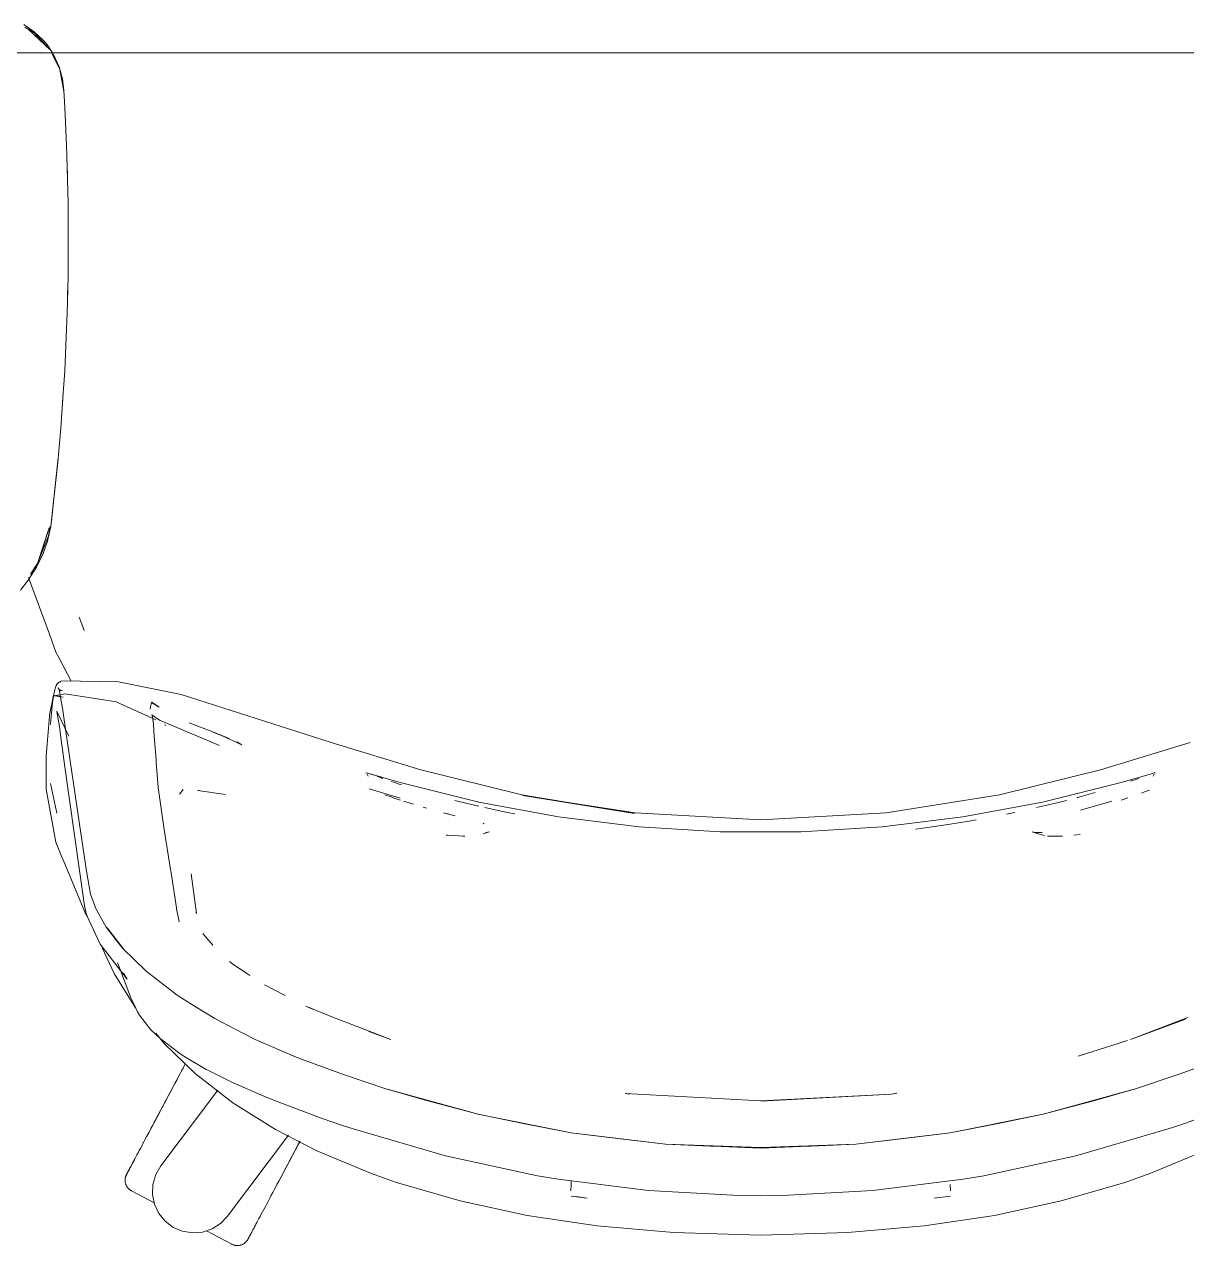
# Model space of a CAD drawing. Header units: millimetres. Extents: x 155927 to 317870, y -36033 to 97293.
# Drawn here: x 176672.1 to 177060.7, y 16508.6 to 16916.7 of the extents above; entities that cross this region are included whole.
import ezdxf

# ---------------------------------------------------------------- set-up
doc = ezdxf.new("R2010")
doc.units = ezdxf.units.MM
doc.header["$MEASUREMENT"] = 0
doc.layers.add('G-IMPT', color=8, linetype='CONTINUOUS', lineweight=9)
doc.layers.add('I-FURN', color=8, linetype='CONTINUOUS', lineweight=9)

msp = doc.modelspace()

# ---------------------------------------------------------------- linework, layer by layer
at = {"layer": 'G-IMPT'}
for p, q in [((176675.36, 16914.24), (176671.9, 16916.69)), ((176672.26, 16915.76), (176675.41, 16913.87)), ((176673.32, 16915.07), (176674.79, 16913.79)), ((176673.32, 16915.07), (176680.71, 16908.16)), ((176674.95, 16913.65), (176678.48, 16910.57)), ((176678.4, 16911.38), (176675.36, 16914.24)), ((176675.41, 16913.87), (176680.71, 16908.16)), ((176678.4, 16911.38), (176679.54, 16910.05)), ((176680.71, 16908.16), (176678.48, 16910.57)), ((176681.49, 16907.2), (176679.54, 16910.05)), ((176681.82, 16905.93), (176681.19, 16907.2)), ((176681.74, 16906.83), (176683.73, 16902.51)), ((176681.82, 16905.93), (176683.92, 16901.67)), ((176684.79, 16898.55), (176683.73, 16902.51)), ((176683.92, 16901.67), (176685.29, 16894.32)), ((176685.29, 16894.55), (176684.79, 16898.55)), ((176685.57, 16888.88), (176685.29, 16894.55)), ((176685.57, 16888.88), (176686.19, 16876.32)), ((176686.31, 16872.78), (176686.19, 16876.32)), ((176686.69, 16857.11), (176686.31, 16872.78)), ((176686.37, 16869.38), (176686.52, 16866.05)), ((176686.52, 16863.83), (176686.52, 16866.05)), ((176686.69, 16857.11), (176686.74, 16852.6)), ((176686.74, 16852.6), (176686.74, 16837.88)), ((176686.66, 16832.41), (176686.74, 16837.88)), ((176686.66, 16832.41), (176686.37, 16820.1)), ((176686.53, 16825.63), (176686.53, 16827.71)), ((176686.45, 16823.98), (176686.53, 16825.63)), ((176686.08, 16812.23), (176686.37, 16820.1)), ((176686.08, 16812.23), (176685.54, 16800.92)), ((176684.98, 16792.05), (176685.54, 16800.92)), ((176684.98, 16792.05), (176684.25, 16781.76)), ((176684.84, 16790.01), (176684.71, 16788.59)), ((176684.84, 16790.01), (176684.93, 16791.91)), ((176683.26, 16770.36), (176684.25, 16781.76)), ((176680.91, 16748.93), (176683.37, 16771.88)), ((176680.91, 16748.93), (176683.26, 16770.36)), ((176683.37, 16771.88), (176681.24, 16751.74)), ((176680.91, 16748.93), (176679.75, 16743.97)), ((176680.69, 16748.85), (176680.12, 16745.8)), ((176680.91, 16748.93), (176681.24, 16751.74)), ((176676.51, 16736.57), (176680.33, 16748.43)), ((176680.12, 16745.8), (176676.51, 16736.57)), ((176677.41, 16739.28), (176680.33, 16748.43)), ((176678.31, 16739.83), (176679.75, 16743.97)), ((176676.51, 16736.57), (176674.09, 16733)), ((176676.12, 16735.25), (176678.31, 16739.83)), ((176676.51, 16736.57), (176677.41, 16739.28)), ((176676.12, 16735.25), (176673.39, 16730.93)), ((176670.76, 16727.62), (176673.39, 16730.93)), ((176673.5, 16731.82), (176680.45, 16712.88)), ((176692.04, 16714.19), (176690.41, 16718.65)), ((176690.41, 16718.65), (176691.79, 16714.77)), ((176680.45, 16712.88), (176682.64, 16706.91)), ((176692.04, 16714.19), (176691.79, 16714.77)), ((176683.56, 16705.15), (176682.64, 16706.91)), ((176687.71, 16697.25), (176683.56, 16705.15)), ((176682.67, 16695.79), (176682.11, 16693.93)), ((176682.67, 16695.79), (176682.99, 16696.33)), ((176682.99, 16696.33), (176683.48, 16696.71)), ((176684.52, 16697.31), (176683.48, 16696.71)), ((176684.1, 16696.83), (176683.48, 16696.71)), ((176683.48, 16696.71), (176683.56, 16696.73)), ((176684.1, 16696.83), (176683.56, 16696.73)), ((176703.5, 16696.93), (176684.52, 16697.31)), ((176703.5, 16696.93), (176724.46, 16692.73)), ((176681.32, 16690.24), (176681.76, 16692.56)), ((176681.58, 16690.65), (176682.11, 16693.93)), ((176685.04, 16691.84), (176681.76, 16692.56)), ((176682.18, 16692.33), (176685.76, 16693.01)), ((176685.04, 16691.84), (176682.18, 16692.33)), ((176683.71, 16694.44), (176683.31, 16694.94)), ((176683.87, 16693.85), (176683.31, 16694.94)), ((176683.87, 16693.85), (176683.7, 16694.47)), ((176683.7, 16694.47), (176684.81, 16688.2)), ((176683.71, 16694.44), (176684.25, 16694.12)), ((176684.75, 16694.04), (176684.25, 16694.12)), ((176702.8, 16690.3), (176685.76, 16693.01)), ((176774.7, 16676.74), (176724.46, 16692.73)), ((176680.51, 16685.99), (176681.32, 16690.24)), ((176681.5, 16690.04), (176680.99, 16685.35)), ((176681.58, 16690.65), (176681.5, 16690.04)), ((176684.81, 16688.2), (176685.92, 16680.35)), ((176702.8, 16690.3), (176715.98, 16684.31)), ((176714.16, 16687.87), (176714.33, 16689.22)), ((176714.33, 16689.22), (176714.61, 16690.09)), ((176714.63, 16690.16), (176714.61, 16690.09)), ((176717.09, 16688.57), (176714.61, 16690.09)), ((176714.61, 16690.09), (176717.08, 16688.61)), ((176714.63, 16690.16), (176717.09, 16688.57)), ((176680.47, 16685.52), (176679.66, 16676.2)), ((176680.47, 16685.52), (176680.51, 16685.99)), ((176680.99, 16685.35), (176680.77, 16682.76)), ((176682.9, 16687.23), (176686.89, 16678.82)), ((176682.9, 16687.23), (176683.05, 16686.36)), ((176683.88, 16681.34), (176683.05, 16686.36)), ((176714.92, 16685.23), (176714.63, 16685.95)), ((176714.63, 16685.95), (176717.3, 16684.19)), ((176714.92, 16685.23), (176714.93, 16685.22)), ((176715.22, 16682.84), (176714.93, 16685.22)), ((176717.3, 16684.19), (176737.28, 16675.76)), ((176735.64, 16680.05), (176727.17, 16683.31)), ((176683.88, 16681.34), (176684.09, 16680.04)), ((176685.53, 16669.38), (176684.09, 16680.04)), ((176685.92, 16680.35), (176690.48, 16649.47)), ((176715.22, 16682.84), (176715.23, 16682.76)), ((176715.52, 16678.88), (176715.23, 16682.76)), ((176719.02, 16682.74), (176719.29, 16682.3)), ((176740.54, 16678.04), (176735.44, 16680.06)), ((176735.44, 16680.06), (176740.56, 16678.03)), ((176735.64, 16680.05), (176740.54, 16678.04)), ((176679.66, 16676.2), (176679.32, 16672.24)), ((176716.08, 16671.02), (176715.52, 16678.88)), ((176738.02, 16679.03), (176744.74, 16675.98)), ((176744.74, 16675.98), (176743.09, 16676.9)), ((176804.67, 16667.56), (176774.7, 16676.74)), ((177061.82, 16676.74), (177031.84, 16667.56)), ((176679.32, 16668.07), (176679.32, 16672.24)), ((176716.16, 16670.04), (176716.08, 16671.02)), ((176679.35, 16661.1), (176679.32, 16668.07)), ((176685.53, 16669.38), (176692.21, 16622.17)), ((176716.78, 16661.79), (176716.16, 16670.04)), ((176804.67, 16667.56), (176838.36, 16659.25)), ((176998.16, 16659.25), (177031.84, 16667.56)), ((176680.76, 16662.97), (176682.8, 16653.66)), ((176786.5, 16666.6), (176786.26, 16666.47)), ((176797.72, 16663.33), (176786.5, 16666.6)), ((176787.04, 16665.51), (176786.66, 16666.12)), ((176787.04, 16665.51), (176786.89, 16665.72)), ((176797.72, 16663.33), (176786.9, 16666.45)), ((176787.19, 16666.39), (176786.9, 16666.45)), ((176797.72, 16663.33), (176787.19, 16666.39)), ((176790.98, 16665.06), (176789.9, 16665.46)), ((176791.95, 16664.71), (176790.98, 16665.06)), ((176794.7, 16663.72), (176795.5, 16663.44)), ((176797.73, 16662.7), (176795.5, 16663.44)), ((176824.04, 16656.78), (176797.72, 16663.33)), ((177012.48, 16656.78), (177038.8, 16663.33)), ((177038.8, 16663.33), (177049.22, 16666.4)), ((177044, 16664.49), (177041.9, 16663.75)), ((177044, 16664.49), (177044.65, 16664.73)), ((177049.5, 16666.47), (177049.22, 16666.4)), ((177049.48, 16665.51), (177049.86, 16666.12)), ((177049.48, 16665.51), (177049.63, 16665.72)), ((177049.79, 16666.54), (177049.5, 16666.47)), ((177050.02, 16666.6), (177049.79, 16666.54)), ((177050.25, 16666.51), (177050.02, 16666.6)), ((176679.35, 16661.1), (176682.59, 16643.41)), ((176716.78, 16661.79), (176716.79, 16661.71)), ((176718.82, 16647.64), (176716.79, 16661.71)), ((176725.16, 16661.05), (176723.89, 16659.41)), ((176730.11, 16660.7), (176739.28, 16659.3)), ((176730.11, 16660.7), (176730.46, 16660.66)), ((176797.73, 16658.14), (176787.3, 16661.17)), ((176792.55, 16659.26), (176794.71, 16658.5)), ((176797.73, 16662.7), (176798.18, 16662.55)), ((176838.36, 16659.25), (176876.1, 16652.99)), ((176876.27, 16653.25), (176838.74, 16658.98)), ((176876.1, 16652.99), (176838.74, 16658.98)), ((176998.16, 16659.25), (176960.25, 16653.25)), ((177025.37, 16658.64), (177029.37, 16659.75)), ((177029.37, 16659.75), (177030.06, 16659.96)), ((177046.55, 16660.21), (177045.54, 16659.83)), ((177046.55, 16660.21), (177048.21, 16660.82)), ((176795.43, 16658.25), (176794.71, 16658.5)), ((176795.43, 16658.25), (176797.73, 16657.48)), ((176798.86, 16657.1), (176799.65, 16656.85)), ((176799.65, 16656.85), (176802.14, 16656.06)), ((176805.43, 16655.07), (176806.55, 16654.74)), ((176817.31, 16657.02), (176816.02, 16657.36)), ((176824.06, 16655.46), (176817.31, 16657.02)), ((176824.04, 16656.78), (176850.71, 16651.85)), ((176833.45, 16653.3), (176826.03, 16655.01)), ((177012.48, 16656.78), (176985.81, 16651.85)), ((177010.49, 16655.01), (177012.46, 16655.46)), ((177019.21, 16657.02), (177012.46, 16655.46)), ((177019.21, 16657.02), (177020.51, 16657.35)), ((177024.23, 16658.32), (177024.05, 16658.27)), ((177025.37, 16658.64), (177024.23, 16658.32)), ((177035.7, 16657.05), (177025.23, 16654.12)), ((177038.79, 16657.49), (177041, 16658.22)), ((176682.8, 16653.66), (176682.96, 16653.09)), ((176812.23, 16653.16), (176816.09, 16652.17)), ((176812.23, 16653.16), (176813.75, 16652.77)), ((176836.08, 16652.83), (176833.45, 16653.3)), ((176850.71, 16651.85), (176877.63, 16648.55)), ((176876.27, 16653.25), (176918.26, 16650.89)), ((176960.25, 16653.25), (176918.26, 16650.89)), ((176985.81, 16651.85), (176958.89, 16648.55)), ((176990.34, 16650.88), (176987.43, 16650.33)), ((177000.44, 16652.81), (177003.26, 16653.35)), ((176690.48, 16649.47), (176692.87, 16633.71)), ((176718.82, 16647.64), (176720.93, 16634.29)), ((176825.85, 16649.57), (176825.44, 16649.7)), ((176827.45, 16646.9), (176825.5, 16646.21)), ((176827.45, 16646.9), (176826.4, 16646.68)), ((176904.7, 16646.9), (176877.63, 16648.55)), ((176931.82, 16646.9), (176904.7, 16646.9)), ((176931.82, 16646.9), (176958.89, 16648.55)), ((176971.66, 16647.94), (176970, 16647.75)), ((176980.18, 16649.23), (176971.66, 16647.94)), ((176980.18, 16649.23), (176985.81, 16650.08)), ((176985.81, 16650.08), (176987.43, 16650.33)), ((177010.12, 16646.68), (177009.07, 16646.9)), ((177009.07, 16646.9), (177011.02, 16646.21)), ((177010.12, 16646.68), (177012.42, 16646.65)), ((177012.28, 16646.64), (177012.42, 16646.65)), ((176682.59, 16643.41), (176684.18, 16639.55)), ((176813.58, 16645.74), (176813.1, 16645.78)), ((176817.28, 16645.47), (176813.58, 16645.74)), ((176817.28, 16645.47), (176818.66, 16645.37)), ((176819.36, 16645.36), (176818.66, 16645.37)), ((177011.02, 16646.21), (177013.18, 16645.61)), ((177014.13, 16645.36), (177019.18, 16645.45)), ((177014.13, 16645.36), (177016.91, 16645.36)), ((177019.18, 16645.45), (177016.91, 16645.36)), ((177022.98, 16645.76), (177025.07, 16645.97)), ((176685.57, 16636.18), (176684.18, 16639.55)), ((176692.37, 16619.73), (176685.57, 16636.18)), ((176720.93, 16634.29), (176721.01, 16633.78)), ((176694.17, 16626.03), (176692.87, 16633.71)), ((176721.11, 16633.17), (176721.01, 16633.78)), ((176721.11, 16633.17), (176722.91, 16621.44)), ((176727.79, 16632.87), (176729.57, 16619.51)), ((176692.21, 16622.17), (176692.85, 16619.17)), ((176694.17, 16626.03), (176695.92, 16621.24)), ((176693.14, 16618.56), (176692.37, 16619.73)), ((176694.42, 16615.81), (176692.85, 16619.17)), ((176696.14, 16620.82), (176695.92, 16621.24)), ((176699.43, 16614.99), (176696.14, 16620.82)), ((176722.91, 16621.44), (176722.98, 16620.98)), ((176723.4, 16618.99), (176722.98, 16620.98)), ((176723.86, 16616.83), (176723.4, 16618.99)), ((176729.57, 16619.51), (176729.42, 16619.98)), ((176694.42, 16615.81), (176697.46, 16609.29)), ((176699.43, 16614.99), (176704.84, 16608.02)), ((176705.15, 16607.81), (176699.75, 16614.76)), ((176699.75, 16614.76), (176702.34, 16611.38)), ((176705.15, 16607.81), (176702.34, 16611.38)), ((176735.07, 16609.01), (176731.73, 16612.92)), ((176706.4, 16597.58), (176697.46, 16609.29)), ((176698.13, 16608.1), (176702.11, 16599.47)), ((176712.75, 16600.29), (176704.84, 16608.02)), ((176703.17, 16603.24), (176707.68, 16591.33)), ((176741.7, 16602.74), (176740.6, 16603.49)), ((176741.7, 16602.74), (176746.83, 16599.24)), ((176702.11, 16599.47), (176709.23, 16588.02)), ((176706.4, 16597.58), (176705.24, 16599.61)), ((176712.75, 16600.29), (176723.18, 16592.26)), ((176746.83, 16599.24), (176747.41, 16598.85)), ((176752.31, 16595.71), (176759.28, 16592.17)), ((176708.75, 16589.1), (176707.68, 16591.33)), ((176723.44, 16592.1), (176723.18, 16592.26)), ((176729.54, 16588.21), (176723.44, 16592.1)), ((176709.93, 16586.67), (176708.75, 16589.1)), ((176710.54, 16585.53), (176709.93, 16586.67)), ((176710.54, 16585.53), (176714.4, 16580.67)), ((176729.54, 16588.21), (176735.76, 16584.45)), ((176775.47, 16584.82), (176766.14, 16588.54)), ((176766.14, 16588.54), (176768.39, 16587.54)), ((176742.56, 16580.88), (176735.76, 16584.45)), ((176777.2, 16584.15), (176775.47, 16584.82)), ((176794.64, 16577.44), (176777.2, 16584.15)), ((177041.88, 16577.44), (177060.28, 16584.26)), ((177041.88, 16577.44), (177059.32, 16584.15)), ((177059.32, 16584.15), (177061.05, 16584.82)), ((176714.4, 16580.67), (176717.43, 16577.77)), ((176718.85, 16576.1), (176715.98, 16579.61)), ((176717.43, 16577.77), (176723.56, 16573.06)), ((176742.56, 16580.88), (176749.28, 16577.49)), ((176763.51, 16571.31), (176749.28, 16577.49)), ((176794.64, 16577.44), (176787.21, 16580.16)), ((177024.4, 16571.91), (177040.89, 16577.16)), ((176718.85, 16576.1), (176729.14, 16566.14)), ((176723.56, 16573.06), (176724.85, 16572.19)), ((176732.85, 16567.46), (176724.85, 16572.19)), ((176778.39, 16565.85), (176763.51, 16571.31)), ((177024.4, 16571.91), (177027.84, 16572.99)), ((177073.01, 16571.31), (177058.13, 16565.85)), ((176741.74, 16556.34), (176729.14, 16566.14)), ((176733.44, 16567.15), (176732.85, 16567.46)), ((176733.44, 16567.15), (176741.46, 16563.15)), ((176778.39, 16565.85), (176793.3, 16560.85)), ((177043.22, 16560.85), (177058.13, 16565.85)), ((176741.9, 16562.93), (176741.46, 16563.15)), ((176741.9, 16562.93), (176752.86, 16558.16)), ((176823.8, 16552.46), (176793.3, 16560.85)), ((176806.56, 16557.11), (176793.39, 16560.89)), ((176823.8, 16552.46), (176793.39, 16560.89)), ((177012.72, 16552.46), (177043.13, 16560.89)), ((177012.72, 16552.46), (177043.22, 16560.85)), ((177029.96, 16557.11), (177043.13, 16560.89)), ((176752.86, 16558.16), (176756.54, 16556.68)), ((176806.56, 16557.11), (176823.8, 16552.46)), ((176918.26, 16556.96), (176872.92, 16559.46)), ((176872.92, 16559.46), (176874.53, 16559.23)), ((176872.98, 16559.5), (176873.23, 16559.46)), ((176874.53, 16559.23), (176873.23, 16559.46)), ((176918.26, 16556.9), (176961.99, 16559.23)), ((176918.26, 16556.96), (176961.99, 16559.23)), ((176961.99, 16559.23), (176963.77, 16559.49)), ((176961.99, 16559.23), (176963.29, 16559.46)), ((176963.54, 16559.5), (176963.29, 16559.46)), ((177029.96, 16557.11), (177012.72, 16552.46)), ((176756.04, 16547.36), (176741.74, 16556.34)), ((176771.61, 16551.08), (176756.54, 16556.68)), ((176771.61, 16551.08), (176778.43, 16548.74)), ((176782.04, 16547.55), (176778.43, 16548.74)), ((176854.93, 16546.29), (176823.69, 16552.5)), ((176823.69, 16552.5), (176854.85, 16546.29)), ((176823.8, 16552.46), (176838.82, 16549.38)), ((176854.93, 16546.29), (176838.82, 16549.38)), ((177012.72, 16552.46), (176981.59, 16546.29)), ((176981.59, 16546.29), (176997.7, 16549.38)), ((177012.72, 16552.46), (176981.67, 16546.29)), ((177012.72, 16552.46), (176997.7, 16549.38)), ((177054.48, 16547.55), (177058.09, 16548.74)), ((177065.02, 16551.15), (177058.09, 16548.74)), ((176769.81, 16540.27), (176756.04, 16547.36)), ((176782.04, 16547.55), (176812.86, 16538.6)), ((176886.44, 16542.46), (176854.85, 16546.29)), ((176870.41, 16544.34), (176854.93, 16546.29)), ((176886.48, 16542.5), (176854.93, 16546.29)), ((176950.04, 16542.5), (176981.59, 16546.29)), ((176950.08, 16542.46), (176981.67, 16546.29)), ((176981.59, 16546.29), (176966.11, 16544.34)), ((177023.65, 16538.6), (177054.48, 16547.55)), ((176870.41, 16544.34), (176886.48, 16542.5)), ((176918.26, 16541.13), (176886.44, 16542.46)), ((176886.48, 16542.5), (176901.38, 16541.83)), ((176886.48, 16542.5), (176918.26, 16541.36)), ((176901.38, 16541.83), (176918.26, 16541.36)), ((176950.04, 16542.5), (176918.26, 16541.36)), ((176950.08, 16542.46), (176918.26, 16541.13)), ((176935.14, 16541.83), (176918.26, 16541.36)), ((176935.14, 16541.83), (176950.04, 16542.5)), ((176950.04, 16542.5), (176966.11, 16544.34)), ((176787.79, 16532.75), (176769.81, 16540.27)), ((176843.65, 16531.94), (176812.86, 16538.6)), ((177023.65, 16538.6), (176992.87, 16531.94)), ((177048.73, 16532.75), (177066.71, 16540.27)), ((176787.79, 16532.75), (176796.52, 16529.68)), ((177040, 16529.68), (177048.73, 16532.75)), ((176796.52, 16529.68), (176817.76, 16523.51)), ((176850.58, 16530.75), (176843.65, 16531.94)), ((176880.74, 16526.94), (176850.58, 16530.75)), ((176854.81, 16526.86), (176854.89, 16528.96)), ((176854.93, 16530.2), (176854.89, 16528.96)), ((176955.78, 16526.94), (176985.94, 16530.75)), ((176981.63, 16528.96), (176981.71, 16526.86)), ((176985.94, 16530.75), (176992.87, 16531.94)), ((177040, 16529.68), (177018.75, 16523.51)), ((176854.81, 16526.86), (176854.82, 16526.98)), ((176854.84, 16525.1), (176860.26, 16524.45)), ((176856.49, 16525.02), (176860.26, 16524.45)), ((176910.95, 16525.32), (176880.74, 16526.94)), ((176910.95, 16525.32), (176918.26, 16525.23)), ((176925.57, 16525.32), (176918.26, 16525.23)), ((176925.57, 16525.32), (176955.78, 16526.94)), ((176981.68, 16525.1), (176976.26, 16524.45)), ((176981.71, 16526.86), (176981.7, 16526.98)), ((176817.76, 16523.51), (176840.13, 16518.69)), ((177018.75, 16523.51), (176996.39, 16518.69)), ((176863.55, 16515.2), (176840.13, 16518.69)), ((176996.39, 16518.69), (176972.97, 16515.2)), ((176889.12, 16512.94), (176863.55, 16515.2)), ((176918.26, 16512.09), (176889.12, 16512.94)), ((176947.4, 16512.94), (176918.26, 16512.09)), ((176972.97, 16515.2), (176947.4, 16512.94))]:
    msp.add_line(p, q, dxfattribs=at)
at = {"layer": 'I-FURN'}
for p, q in [((176160.49, 16907.2), (177560.49, 16907.2)), ((177560.49, 16907.2), (176160.49, 16907.2)), ((176725.88, 16569.3), (176725.4, 16568.41)), ((176723.13, 16564.14), (176723.65, 16565.1)), ((176723.92, 16565.62), (176723.41, 16564.66)), ((176723.65, 16565.1), (176724.15, 16566.06)), ((176724.42, 16566.56), (176723.92, 16565.62)), ((176724.15, 16566.06), (176724.65, 16566.99)), ((176724.92, 16567.49), (176724.42, 16566.56)), ((176724.65, 16566.99), (176725.14, 16567.92)), ((176725.4, 16568.41), (176724.92, 16567.49)), ((176725.14, 16567.92), (176725.62, 16568.82)), ((176721.04, 16560.19), (176721.57, 16561.19)), ((176721.85, 16561.73), (176721.32, 16560.73)), ((176721.57, 16561.19), (176722.09, 16562.18)), ((176722.38, 16562.71), (176721.85, 16561.73)), ((176722.09, 16562.18), (176722.62, 16563.17)), ((176722.9, 16563.69), (176722.38, 16562.71)), ((176722.62, 16563.17), (176723.13, 16564.14)), ((176723.41, 16564.66), (176722.9, 16563.69)), ((176717.66, 16535.21), (176736.74, 16560.53)), ((176718.9, 16556.18), (176719.44, 16557.18)), ((176719.72, 16557.73), (176719.19, 16556.72)), ((176719.44, 16557.18), (176719.97, 16558.19)), ((176720.26, 16558.73), (176719.72, 16557.73)), ((176719.97, 16558.19), (176720.5, 16559.19)), ((176720.79, 16559.73), (176720.26, 16558.73)), ((176720.5, 16559.19), (176721.04, 16560.19)), ((176721.32, 16560.73), (176720.79, 16559.73)), ((176717.07, 16552.73), (176716.54, 16551.74)), ((176716.78, 16552.2), (176717.31, 16553.18)), ((176717.59, 16553.72), (176717.07, 16552.73)), ((176717.31, 16553.18), (176717.84, 16554.18)), ((176718.12, 16554.72), (176717.59, 16553.72)), ((176717.84, 16554.18), (176718.37, 16555.18)), ((176718.66, 16555.72), (176718.12, 16554.72)), ((176718.37, 16555.18), (176718.9, 16556.18)), ((176719.19, 16556.72), (176718.66, 16555.72)), ((176715.01, 16548.85), (176714.51, 16547.92)), ((176714.74, 16548.35), (176715.24, 16549.29)), ((176715.51, 16549.81), (176715.01, 16548.85)), ((176715.24, 16549.29), (176715.75, 16550.25)), ((176716.02, 16550.77), (176715.51, 16549.81)), ((176715.75, 16550.25), (176716.26, 16551.22)), ((176716.54, 16551.74), (176716.02, 16550.77)), ((176716.26, 16551.22), (176716.78, 16552.2)), ((176712.36, 16543.87), (176712.81, 16544.73)), ((176713.06, 16545.2), (176712.6, 16544.33)), ((176712.81, 16544.73), (176713.28, 16545.61)), ((176713.54, 16546.09), (176713.06, 16545.2)), ((176713.28, 16545.61), (176713.76, 16546.5)), ((176714.02, 16546.99), (176713.54, 16546.09)), ((176713.76, 16546.5), (176714.24, 16547.42)), ((176714.51, 16547.92), (176714.02, 16546.99)), ((176714.24, 16547.42), (176714.74, 16548.35)), ((176760.41, 16545.43), (176740.01, 16518.37)), ((176710.88, 16541.08), (176710.48, 16540.33)), ((176711.29, 16541.86), (176710.88, 16541.08)), ((176711.71, 16542.66), (176711.29, 16541.86)), ((176712.15, 16543.49), (176711.71, 16542.66)), ((176711.91, 16543.04), (176712.36, 16543.87)), ((176712.6, 16544.33), (176712.15, 16543.49)), ((176762.18, 16539.6), (176762.71, 16540.59)), ((176762.99, 16541.12), (176762.47, 16540.13)), ((176762.71, 16540.59), (176763.23, 16541.57)), ((176763.51, 16542.1), (176762.99, 16541.12)), ((176763.23, 16541.57), (176763.75, 16542.54)), ((176764.03, 16543.07), (176763.51, 16542.1)), ((176763.75, 16542.54), (176764.26, 16543.51)), ((176708.41, 16536.45), (176708.13, 16535.91)), ((176708.26, 16536.16), (176708.55, 16536.71)), ((176708.71, 16537.02), (176708.41, 16536.45)), ((176708.55, 16536.71), (176708.86, 16537.29)), ((176709.03, 16537.62), (176708.71, 16537.02)), ((176709.37, 16538.25), (176709.03, 16537.62)), ((176709.72, 16538.92), (176709.37, 16538.25)), ((176710.09, 16539.61), (176709.72, 16538.92)), ((176710.48, 16540.33), (176710.09, 16539.61)), ((176760.05, 16535.59), (176760.59, 16536.59)), ((176760.87, 16537.14), (176760.34, 16536.13)), ((176760.59, 16536.59), (176761.12, 16537.6)), ((176761.41, 16538.14), (176760.87, 16537.14)), ((176761.12, 16537.6), (176761.65, 16538.6)), ((176761.94, 16539.14), (176761.41, 16538.14)), ((176761.65, 16538.6), (176762.18, 16539.6)), ((176762.47, 16540.13), (176761.94, 16539.14)), ((176706.12, 16532.13), (176706.19, 16532.28)), ((176706.19, 16532.28), (176706.21, 16532.32)), ((176706.21, 16532.32), (176706.22, 16532.34)), ((176706.22, 16532.32), (176706.21, 16532.32)), ((176706.22, 16532.34), (176706.26, 16532.4)), ((176706.24, 16532.37), (176706.22, 16532.32)), ((176706.28, 16532.45), (176706.24, 16532.37)), ((176706.26, 16532.4), (176706.31, 16532.5)), ((176706.35, 16532.57), (176706.28, 16532.45)), ((176706.31, 16532.5), (176706.38, 16532.64)), ((176706.43, 16532.73), (176706.35, 16532.57)), ((176706.38, 16532.64), (176706.48, 16532.82)), ((176706.54, 16532.93), (176706.43, 16532.73)), ((176706.48, 16532.82), (176706.6, 16533.04)), ((176706.67, 16533.17), (176706.54, 16532.93)), ((176706.6, 16533.04), (176706.73, 16533.3)), ((176706.82, 16533.45), (176706.67, 16533.17)), ((176706.73, 16533.3), (176706.89, 16533.59)), ((176706.99, 16533.77), (176706.82, 16533.45)), ((176706.89, 16533.59), (176707.07, 16533.93)), ((176707.18, 16534.13), (176706.99, 16533.77)), ((176707.07, 16533.93), (176707.27, 16534.3)), ((176707.38, 16534.52), (176707.18, 16534.13)), ((176707.27, 16534.3), (176707.49, 16534.71)), ((176707.61, 16534.95), (176707.38, 16534.52)), ((176707.49, 16534.71), (176707.72, 16535.16)), ((176707.86, 16535.41), (176707.61, 16534.95)), ((176707.72, 16535.16), (176707.98, 16535.64)), ((176708.13, 16535.91), (176707.86, 16535.41)), ((176707.98, 16535.64), (176708.26, 16536.16)), ((176715.03, 16529.05), (176715.97, 16532.29)), ((176715.97, 16532.29), (176717.66, 16535.21)), ((176757.92, 16531.59), (176758.45, 16532.58)), ((176758.74, 16533.12), (176758.21, 16532.12)), ((176758.45, 16532.58), (176758.98, 16533.58)), ((176759.27, 16534.12), (176758.74, 16533.12)), ((176758.98, 16533.58), (176759.52, 16534.58)), ((176759.8, 16535.13), (176759.27, 16534.12)), ((176759.52, 16534.58), (176760.05, 16535.59)), ((176760.34, 16536.13), (176759.8, 16535.13)), ((176705.74, 16530.58), (176705.75, 16530.74)), ((176705.74, 16530.42), (176705.74, 16530.58)), ((176705.75, 16530.26), (176705.74, 16530.42)), ((176705.75, 16530.74), (176705.77, 16530.9)), ((176705.76, 16530.09), (176705.75, 16530.26)), ((176705.77, 16529.93), (176705.76, 16530.09)), ((176705.77, 16530.9), (176705.79, 16531.06)), ((176705.79, 16529.77), (176705.77, 16529.93)), ((176705.79, 16531.06), (176705.82, 16531.22)), ((176705.82, 16529.62), (176705.79, 16529.77)), ((176705.82, 16531.22), (176705.86, 16531.38)), ((176705.86, 16529.46), (176705.82, 16529.62)), ((176705.86, 16531.38), (176705.9, 16531.53)), ((176705.9, 16529.3), (176705.86, 16529.46)), ((176705.9, 16531.53), (176705.94, 16531.69)), ((176705.95, 16529.15), (176705.9, 16529.3)), ((176705.94, 16531.69), (176706, 16531.84)), ((176706, 16529), (176705.95, 16529.15)), ((176706, 16531.84), (176706.06, 16531.99)), ((176706.06, 16528.85), (176706, 16529)), ((176706.06, 16531.99), (176706.12, 16532.13)), ((176706.13, 16528.7), (176706.06, 16528.85)), ((176706.2, 16528.56), (176706.13, 16528.7)), ((176706.28, 16528.42), (176706.2, 16528.56)), ((176706.36, 16528.28), (176706.28, 16528.42)), ((176706.45, 16528.14), (176706.36, 16528.28)), ((176714.89, 16525.68), (176715.03, 16529.05)), ((176756.13, 16528.21), (176755.62, 16527.26)), ((176755.85, 16527.69), (176756.36, 16528.65)), ((176756.64, 16529.17), (176756.13, 16528.21)), ((176756.36, 16528.65), (176756.88, 16529.62)), ((176757.16, 16530.15), (176756.64, 16529.17)), ((176756.88, 16529.62), (176757.4, 16530.6)), ((176757.68, 16531.13), (176757.16, 16530.15)), ((176757.4, 16530.6), (176757.92, 16531.59)), ((176758.21, 16532.12), (176757.68, 16531.13)), ((176706.54, 16528.01), (176706.45, 16528.14)), ((176706.64, 16527.88), (176706.54, 16528.01)), ((176706.75, 16527.76), (176706.64, 16527.88)), ((176706.86, 16527.64), (176706.75, 16527.76)), ((176706.97, 16527.53), (176706.86, 16527.64)), ((176707.09, 16527.42), (176706.97, 16527.53)), ((176707.21, 16527.31), (176707.09, 16527.42)), ((176707.34, 16527.21), (176707.21, 16527.31)), ((176707.47, 16527.12), (176707.34, 16527.21)), ((176707.6, 16527.03), (176707.47, 16527.12)), ((176707.74, 16526.95), (176707.6, 16527.03)), ((176707.88, 16526.87), (176707.74, 16526.95)), ((176707.88, 16526.87), (176715.46, 16522.84)), ((176715.56, 16522.38), (176714.89, 16525.68)), ((176753.9, 16524.01), (176754.37, 16524.91)), ((176754.63, 16525.4), (176754.15, 16524.49)), ((176754.37, 16524.91), (176754.86, 16525.82)), ((176755.12, 16526.32), (176754.63, 16525.4)), ((176754.86, 16525.82), (176755.35, 16526.75)), ((176755.62, 16527.26), (176755.12, 16526.32)), ((176755.35, 16526.75), (176755.85, 16527.69)), ((176717, 16519.33), (176715.56, 16522.38)), ((176751.68, 16519.84), (176752.1, 16520.63)), ((176752.1, 16520.63), (176752.53, 16521.44)), ((176752.53, 16521.44), (176752.97, 16522.28)), ((176752.97, 16522.28), (176753.43, 16523.13)), ((176753.43, 16523.13), (176753.9, 16524.01)), ((176719.13, 16516.71), (176717, 16519.33)), ((176721.82, 16514.68), (176719.13, 16516.71)), ((176737.67, 16515.94), (176734.82, 16514.14)), ((176740.01, 16518.37), (176737.67, 16515.94)), ((176749.47, 16515.7), (176749.8, 16516.31)), ((176749.8, 16516.31), (176750.15, 16516.96)), ((176750.15, 16516.96), (176750.51, 16517.64)), ((176750.51, 16517.64), (176750.88, 16518.35)), ((176750.88, 16518.35), (176751.27, 16519.08)), ((176751.27, 16519.08), (176751.68, 16519.84)), ((176724.92, 16513.36), (176721.82, 16514.68)), ((176728.25, 16512.81), (176724.92, 16513.36)), ((176731.62, 16513.08), (176728.25, 16512.81)), ((176734.82, 16514.14), (176731.62, 16513.08)), ((176732.97, 16513.53), (176741.38, 16509.06)), ((176747.43, 16511.86), (176747.28, 16511.58)), ((176747.35, 16511.7), (176747.51, 16512)), ((176747.6, 16512.17), (176747.43, 16511.86)), ((176747.51, 16512), (176747.69, 16512.33)), ((176747.79, 16512.53), (176747.6, 16512.17)), ((176747.69, 16512.33), (176747.88, 16512.71)), ((176748, 16512.92), (176747.79, 16512.53)), ((176747.88, 16512.71), (176748.1, 16513.12)), ((176748.23, 16513.35), (176748, 16512.92)), ((176748.1, 16513.12), (176748.34, 16513.56)), ((176748.48, 16513.82), (176748.23, 16513.35)), ((176748.34, 16513.56), (176748.6, 16514.04)), ((176748.74, 16514.32), (176748.48, 16513.82)), ((176748.6, 16514.04), (176748.87, 16514.56)), ((176749.03, 16514.85), (176748.74, 16514.32)), ((176748.87, 16514.56), (176749.16, 16515.11)), ((176749.33, 16515.42), (176749.03, 16514.85)), ((176749.16, 16515.11), (176749.47, 16515.7)), ((176741.42, 16509.04), (176741.38, 16509.06)), ((176741.56, 16508.96), (176741.42, 16509.04)), ((176741.71, 16508.9), (176741.56, 16508.96)), ((176741.86, 16508.84), (176741.71, 16508.9)), ((176742.01, 16508.79), (176741.86, 16508.84)), ((176742.17, 16508.74), (176742.01, 16508.79)), ((176742.32, 16508.7), (176742.17, 16508.74)), ((176742.48, 16508.66), (176742.32, 16508.7)), ((176742.64, 16508.63), (176742.48, 16508.66)), ((176742.8, 16508.61), (176742.64, 16508.63)), ((176742.96, 16508.6), (176742.8, 16508.61)), ((176743.12, 16508.59), (176742.96, 16508.6)), ((176743.28, 16508.58), (176743.12, 16508.59)), ((176743.44, 16508.59), (176743.28, 16508.58)), ((176743.6, 16508.6), (176743.44, 16508.59)), ((176743.76, 16508.61), (176743.6, 16508.6)), ((176743.92, 16508.64), (176743.76, 16508.61)), ((176744.08, 16508.67), (176743.92, 16508.64)), ((176744.24, 16508.7), (176744.08, 16508.67)), ((176744.39, 16508.74), (176744.24, 16508.7)), ((176744.55, 16508.79), (176744.39, 16508.74)), ((176744.7, 16508.85), (176744.55, 16508.79)), ((176744.85, 16508.91), (176744.7, 16508.85)), ((176745, 16508.97), (176744.85, 16508.91)), ((176745.14, 16509.04), (176745, 16508.97)), ((176745.28, 16509.12), (176745.14, 16509.04)), ((176745.42, 16509.2), (176745.28, 16509.12)), ((176745.55, 16509.29), (176745.42, 16509.2)), ((176745.68, 16509.39), (176745.55, 16509.29)), ((176745.81, 16509.49), (176745.68, 16509.39)), ((176745.93, 16509.59), (176745.81, 16509.49)), ((176746.05, 16509.7), (176745.93, 16509.59)), ((176746.17, 16509.81), (176746.05, 16509.7)), ((176746.28, 16509.93), (176746.17, 16509.81)), ((176746.38, 16510.05), (176746.28, 16509.93)), ((176746.48, 16510.18), (176746.38, 16510.05)), ((176746.58, 16510.31), (176746.48, 16510.18)), ((176746.67, 16510.44), (176746.58, 16510.31)), ((176746.75, 16510.58), (176746.67, 16510.44)), ((176746.83, 16510.72), (176746.75, 16510.58)), ((176746.85, 16510.77), (176746.83, 16510.73)), ((176746.83, 16510.72), (176746.84, 16510.74)), ((176746.83, 16510.73), (176746.83, 16510.72)), ((176746.84, 16510.74), (176746.87, 16510.8)), ((176746.9, 16510.85), (176746.85, 16510.77)), ((176746.87, 16510.8), (176746.93, 16510.9)), ((176746.96, 16510.97), (176746.9, 16510.85)), ((176746.93, 16510.9), (176747, 16511.04)), ((176747.05, 16511.14), (176746.96, 16510.97)), ((176747, 16511.04), (176747.1, 16511.22)), ((176747.16, 16511.34), (176747.05, 16511.14)), ((176747.1, 16511.22), (176747.21, 16511.44)), ((176747.28, 16511.58), (176747.16, 16511.34)), ((176747.21, 16511.44), (176747.35, 16511.7))]:
    msp.add_line(p, q, dxfattribs=at)

doc.saveas('drawing.dxf')
